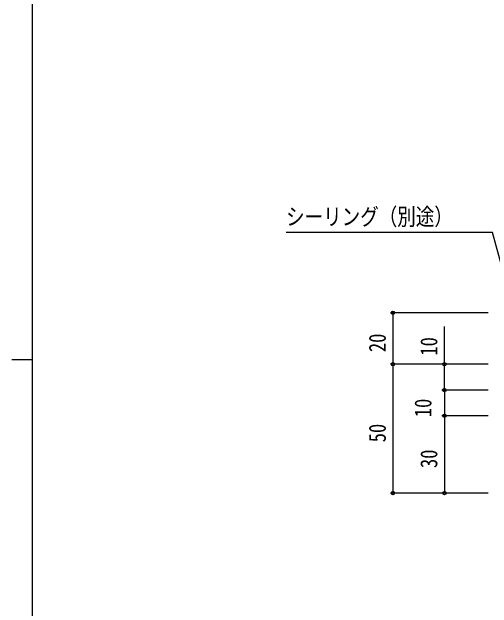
# Model space of a CAD drawing. Units: millimetres, scale not verified. Extents: x -1134 to 1133, y -806 to 806.
# Drawn here: x -1133.5 to -947, y -48.5 to 182.9 of the extents above; entities that cross this region are included whole.
import ezdxf
from ezdxf.enums import TextEntityAlignment as Align

# ---------------------------------------------------------------- set-up
doc = ezdxf.new("R2010")
doc.units = ezdxf.units.MM
doc.header["$LTSCALE"] = 4
doc.layers.add('0-5_YKK_D', color=6, linetype='Continuous')
doc.layers.add('0-6_YKK_ZWAK', color=7, linetype='Continuous')
doc.styles.add('ＭＳ ゴシック', font='')
doc.styles.get('ＭＳ ゴシック').set_extended_font_data('MS Gothic')

msp = doc.modelspace()

# ---------------------------------------------------------------- linework, layer by layer
at = {"layer": '0-5_YKK_D'}
for p, q in [((-948.499, 66.168), (-986.5, 66.168)), ((-985.5, 66.168), (-985.5, 46.166)), ((-948.499, 46.166), (-986.504, 46.166)), ((-948.499, 46.166), (-986.5, 46.166)), ((-985.504, 46.166), (-985.503, -3.834)), ((-948.499, 46.166), (-966.499, 46.166)), ((-948.499, 36.166), (-966.499, 36.166)), ((-948.499, 36.166), (-966.499, 36.166)), ((-965.499, 36.166), (-965.499, 26.166)), ((-948.499, 26.166), (-966.499, 26.166)), ((-948.499, 26.166), (-966.499, 26.166)), ((-965.499, 26.166), (-965.499, -3.834)), ((-948.499, -3.834), (-986.503, -3.834)), ((-948.499, -3.834), (-966.499, -3.834))]:
    msp.add_line(p, q, dxfattribs=at)
for points in [[(-934.5, 52.541), (-935.178, 54.999), (-946.871, 97.37), (-1027.021, 97.37)], [(-965.499, 36.166), (-965.499, 46.166), (-965.499, 60.876)]]:
    msp.add_lwpolyline(points, dxfattribs=at)
for centre in [(-985.5, 66.168), (-985.504, 46.166), (-985.5, 46.166), (-965.499, 46.166), (-965.499, 36.166), (-965.499, 36.166), (-965.499, 26.166), (-965.499, 26.166), (-985.503, -3.834), (-965.499, -3.834)]:
    msp.add_circle(centre, 0.637, dxfattribs=at)
at = {"layer": '0-6_YKK_ZWAK'}
for p, q in [((-1125.5, -702), (-1125.5, 798)), ((-1133.5, 48), (-1125.5, 48))]:
    msp.add_line(p, q, dxfattribs=at)

# ---------------------------------------------------------------- texts
at = {"layer": '0-5_YKK_D', "style": 'ＭＳ ゴシック', "width": 0.8}
msp.add_text('シーリング（別途）', height=6.598, dxfattribs=at).set_placement((-1027.021, 98.17), align=Align.BOTTOM_LEFT)
for s, rotation, p in [('20', 90, (-986.3, 50.887)), ('10', 90, (-966.299, 49.516)), ('10', 90, (-968.575, 25.627)), ('50', 90.001, (-986.304, 15.886)), ('30', 90, (-966.299, 5.886))]:
    msp.add_text(s, height=6.598, rotation=rotation, dxfattribs=at).set_placement(p, align=Align.BOTTOM_LEFT)

doc.saveas('drawing.dxf')
